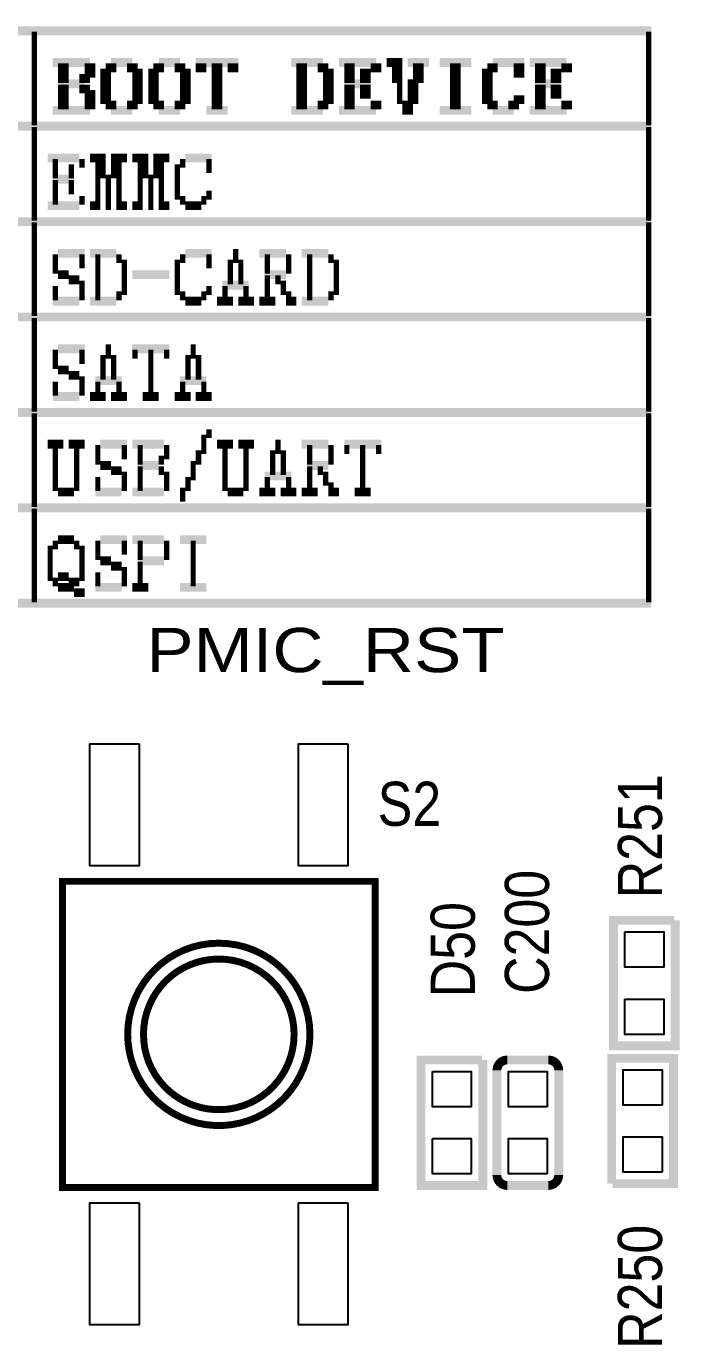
# Model space of a CAD drawing. Extents: x 0 to 228, y 0 to 175.
# Drawn here: x 176.33 to 185.72, y 41.06 to 60.01 of the extents above; entities that cross this region are included whole.
import ezdxf
from ezdxf.enums import TextEntityAlignment as Align

# ---------------------------------------------------------------- set-up
doc = ezdxf.new("R2010")
doc.units = 0
for name, color, linetype in [('BG_SILKSCREEN_TOP', 85, 'CONTINUOUS'), ('PG_SILKSCREEN_TOP', 253, 'CONTINUOUS'), ('PIN_TOP', 142, 'CONTINUOUS'), ('RD_SILKSCREEN_TOP', 142, 'CONTINUOUS')]:
    doc.layers.add(name, color=color, linetype=linetype)

msp = doc.modelspace()

# ---------------------------------------------------------------- linework, layer by layer
at = {"layer": 'BG_SILKSCREEN_TOP', "const_width": 0.127}
for points in [[(169.0878, 59.943238), (185.318908, 59.943238)], [(176.402746, 59.867292), (176.478692, 59.867292)], [(185.241692, 59.867292), (185.318908, 59.867292)], [(176.402746, 59.791092), (176.478692, 59.791092)], [(176.402746, 59.715146), (176.478692, 59.715146)], [(176.402746, 59.6392), (176.478692, 59.6392)], [(185.241692, 59.791092), (185.318908, 59.791092)], [(185.241692, 59.715146), (185.318908, 59.715146)], [(185.241692, 59.6392), (185.318908, 59.6392)], [(176.402746, 59.562238), (176.478692, 59.562238)], [(176.402746, 59.486292), (176.478692, 59.486292)], [(176.7078, 59.486292), (177.240692, 59.486292)], [(177.545746, 59.486292), (177.8508, 59.486292)], [(178.2318, 59.486292), (178.536854, 59.486292)], [(178.764692, 59.486292), (179.3748, 59.486292)], [(180.1368, 59.486292), (180.593746, 59.486292)], [(180.822854, 59.486292), (181.355746, 59.486292)], [(181.508908, 59.486292), (181.736746, 59.486292)], [(181.812692, 59.486292), (182.117746, 59.486292)], [(182.270908, 59.486292), (182.727854, 59.486292)], [(183.032908, 59.486292), (183.489854, 59.486292)], [(183.5658, 59.486292), (184.098692, 59.486292)], [(185.241692, 59.562238), (185.318908, 59.562238)], [(185.241692, 59.486292), (185.318908, 59.486292)], [(176.402746, 59.410092), (176.478692, 59.410092)], [(176.402746, 59.334146), (176.478692, 59.334146)], [(176.402746, 59.2582), (176.478692, 59.2582)], [(176.783746, 59.410092), (176.936908, 59.410092)], [(176.783746, 59.334146), (176.936908, 59.334146)], [(176.783746, 59.2582), (176.936908, 59.2582)], [(177.0888, 59.2582), (177.240692, 59.2582)], [(177.164746, 59.410092), (177.317908, 59.410092)], [(177.164746, 59.334146), (177.317908, 59.334146)], [(177.393854, 59.334146), (177.545746, 59.334146)], [(177.393854, 59.2582), (177.545746, 59.2582)], [(177.4698, 59.410092), (177.621692, 59.410092)], [(177.774854, 59.410092), (177.926746, 59.410092)], [(177.8508, 59.334146), (178.002692, 59.334146)], [(177.8508, 59.2582), (178.002692, 59.2582)], [(178.079908, 59.334146), (178.2318, 59.334146)], [(178.079908, 59.2582), (178.2318, 59.2582)], [(178.155854, 59.410092), (178.307746, 59.410092)], [(178.460908, 59.410092), (178.6128, 59.410092)], [(178.536854, 59.334146), (178.688746, 59.334146)], [(178.536854, 59.2582), (178.688746, 59.2582)], [(178.764692, 59.410092), (178.917854, 59.410092)], [(178.9938, 59.410092), (179.145692, 59.410092)], [(178.9938, 59.334146), (179.145692, 59.334146)], [(178.9938, 59.2582), (179.145692, 59.2582)], [(179.222908, 59.410092), (179.3748, 59.410092)], [(180.212746, 59.410092), (180.365908, 59.410092)], [(180.212746, 59.334146), (180.365908, 59.334146)], [(180.212746, 59.2582), (180.365908, 59.2582)], [(180.5178, 59.410092), (180.669692, 59.410092)], [(180.593746, 59.334146), (180.746908, 59.334146)], [(180.593746, 59.2582), (180.746908, 59.2582)], [(180.8988, 59.410092), (181.050692, 59.410092)], [(180.8988, 59.334146), (181.050692, 59.334146)], [(180.8988, 59.2582), (181.050692, 59.2582)], [(181.127908, 59.334146), (181.2798, 59.334146)], [(181.127908, 59.2582), (181.2798, 59.2582)], [(181.2798, 59.410092), (181.431692, 59.410092)], [(181.584854, 59.410092), (181.736746, 59.410092)], [(181.584854, 59.334146), (181.736746, 59.334146)], [(181.584854, 59.2582), (181.736746, 59.2582)], [(181.889908, 59.410092), (182.0418, 59.410092)], [(181.889908, 59.334146), (182.0418, 59.334146)], [(181.889908, 59.2582), (182.0418, 59.2582)], [(182.4228, 59.410092), (182.574692, 59.410092)], [(182.4228, 59.334146), (182.574692, 59.334146)], [(182.4228, 59.2582), (182.574692, 59.2582)], [(182.879746, 59.334146), (183.032908, 59.334146)], [(182.879746, 59.2582), (183.032908, 59.2582)], [(182.955692, 59.410092), (183.108854, 59.410092)], [(183.336692, 59.410092), (183.489854, 59.410092)], [(183.336692, 59.334146), (183.489854, 59.334146)], [(183.641746, 59.410092), (183.794908, 59.410092)], [(183.641746, 59.334146), (183.794908, 59.334146)], [(183.641746, 59.2582), (183.794908, 59.2582)], [(183.870854, 59.334146), (184.022746, 59.334146)], [(183.870854, 59.2582), (184.022746, 59.2582)], [(184.022746, 59.410092), (184.175908, 59.410092)], [(185.241692, 59.410092), (185.318908, 59.410092)], [(185.241692, 59.334146), (185.318908, 59.334146)], [(185.241692, 59.2582), (185.318908, 59.2582)], [(176.402746, 59.181238), (176.478692, 59.181238)], [(176.402746, 59.105292), (176.478692, 59.105292)], [(176.783746, 59.181238), (177.164746, 59.181238)], [(176.783746, 59.105292), (176.936908, 59.105292)], [(177.0888, 59.105292), (177.240692, 59.105292)], [(177.393854, 59.181238), (177.545746, 59.181238)], [(177.393854, 59.105292), (177.545746, 59.105292)], [(177.8508, 59.181238), (178.002692, 59.181238)], [(177.8508, 59.105292), (178.002692, 59.105292)], [(178.079908, 59.181238), (178.2318, 59.181238)], [(178.079908, 59.105292), (178.2318, 59.105292)], [(178.536854, 59.181238), (178.688746, 59.181238)], [(178.536854, 59.105292), (178.688746, 59.105292)], [(178.9938, 59.181238), (179.145692, 59.181238)], [(178.9938, 59.105292), (179.145692, 59.105292)], [(180.212746, 59.181238), (180.365908, 59.181238)], [(180.212746, 59.105292), (180.365908, 59.105292)], [(180.593746, 59.181238), (180.746908, 59.181238)], [(180.593746, 59.105292), (180.746908, 59.105292)], [(180.8988, 59.181238), (181.2798, 59.181238)], [(180.8988, 59.105292), (181.050692, 59.105292)], [(181.127908, 59.105292), (181.2798, 59.105292)], [(181.6608, 59.181238), (181.736746, 59.181238)], [(181.6608, 59.105292), (181.736746, 59.105292)], [(181.812692, 59.181238), (181.965854, 59.181238)], [(181.812692, 59.105292), (181.965854, 59.105292)], [(182.4228, 59.181238), (182.574692, 59.181238)], [(182.4228, 59.105292), (182.574692, 59.105292)], [(182.879746, 59.181238), (183.032908, 59.181238)], [(182.879746, 59.105292), (183.032908, 59.105292)], [(183.641746, 59.181238), (184.022746, 59.181238)], [(183.641746, 59.105292), (183.794908, 59.105292)], [(183.870854, 59.105292), (184.022746, 59.105292)], [(185.241692, 59.181238), (185.318908, 59.181238)], [(185.241692, 59.105292), (185.318908, 59.105292)], [(176.402746, 59.029092), (176.478692, 59.029092)], [(176.402746, 58.953146), (176.478692, 58.953146)], [(176.402746, 58.8772), (176.478692, 58.8772)], [(176.783746, 59.029092), (176.936908, 59.029092)], [(176.783746, 58.953146), (176.936908, 58.953146)], [(176.783746, 58.8772), (176.936908, 58.8772)], [(177.164746, 59.029092), (177.317908, 59.029092)], [(177.164746, 58.953146), (177.317908, 58.953146)], [(177.164746, 58.8772), (177.317908, 58.8772)], [(177.393854, 59.029092), (177.545746, 59.029092)], [(177.393854, 58.953146), (177.545746, 58.953146)], [(177.4698, 58.8772), (177.621692, 58.8772)], [(177.774854, 58.8772), (177.926746, 58.8772)], [(177.8508, 59.029092), (178.002692, 59.029092)], [(177.8508, 58.953146), (178.002692, 58.953146)], [(178.079908, 59.029092), (178.2318, 59.029092)], [(178.079908, 58.953146), (178.2318, 58.953146)], [(178.155854, 58.8772), (178.307746, 58.8772)], [(178.460908, 58.8772), (178.6128, 58.8772)], [(178.536854, 59.029092), (178.688746, 59.029092)], [(178.536854, 58.953146), (178.688746, 58.953146)], [(178.9938, 59.029092), (179.145692, 59.029092)], [(178.9938, 58.953146), (179.145692, 58.953146)], [(178.9938, 58.8772), (179.145692, 58.8772)], [(180.212746, 59.029092), (180.365908, 59.029092)], [(180.212746, 58.953146), (180.365908, 58.953146)], [(180.212746, 58.8772), (180.365908, 58.8772)], [(180.5178, 58.8772), (180.669692, 58.8772)], [(180.593746, 59.029092), (180.746908, 59.029092)], [(180.593746, 58.953146), (180.746908, 58.953146)], [(180.8988, 59.029092), (181.050692, 59.029092)], [(180.8988, 58.953146), (181.050692, 58.953146)], [(180.8988, 58.8772), (181.050692, 58.8772)], [(181.127908, 59.029092), (181.2798, 59.029092)], [(181.2798, 58.8772), (181.431692, 58.8772)], [(181.6608, 59.029092), (181.736746, 59.029092)], [(181.6608, 58.953146), (181.736746, 58.953146)], [(181.736746, 58.8772), (181.889908, 58.8772)], [(181.812692, 59.029092), (181.965854, 59.029092)], [(181.812692, 58.953146), (181.965854, 58.953146)], [(182.4228, 59.029092), (182.574692, 59.029092)], [(182.4228, 58.953146), (182.574692, 58.953146)], [(182.4228, 58.8772), (182.574692, 58.8772)], [(182.879746, 59.029092), (183.032908, 59.029092)], [(182.879746, 58.953146), (183.032908, 58.953146)], [(182.955692, 58.8772), (183.108854, 58.8772)], [(183.260746, 58.8772), (183.413908, 58.8772)], [(183.336692, 58.953146), (183.489854, 58.953146)], [(183.641746, 59.029092), (183.794908, 59.029092)], [(183.641746, 58.953146), (183.794908, 58.953146)], [(183.641746, 58.8772), (183.794908, 58.8772)], [(183.870854, 59.029092), (184.022746, 59.029092)], [(184.022746, 58.8772), (184.175908, 58.8772)], [(185.241692, 59.029092), (185.318908, 59.029092)], [(185.241692, 58.953146), (185.318908, 58.953146)], [(185.241692, 58.8772), (185.318908, 58.8772)], [(176.402746, 58.800238), (176.478692, 58.800238)], [(176.402746, 58.724292), (176.478692, 58.724292)], [(176.7078, 58.800238), (177.240692, 58.800238)], [(177.545746, 58.800238), (177.8508, 58.800238)], [(178.2318, 58.800238), (178.536854, 58.800238)], [(178.917854, 58.800238), (179.222908, 58.800238)], [(180.1368, 58.800238), (180.593746, 58.800238)], [(180.822854, 58.800238), (181.355746, 58.800238)], [(181.736746, 58.800238), (181.889908, 58.800238)], [(182.270908, 58.800238), (182.727854, 58.800238)], [(183.032908, 58.800238), (183.336692, 58.800238)], [(183.5658, 58.800238), (184.098692, 58.800238)], [(185.241692, 58.800238), (185.318908, 58.800238)], [(185.241692, 58.724292), (185.318908, 58.724292)], [(169.0878, 58.572146), (185.318908, 58.572146)], [(176.402746, 58.648092), (176.478692, 58.648092)], [(176.402746, 58.4962), (176.478692, 58.4962)], [(185.241692, 58.648092), (185.318908, 58.648092)], [(185.241692, 58.4962), (185.318908, 58.4962)], [(176.402746, 58.419238), (176.478692, 58.419238)], [(176.402746, 58.343292), (176.478692, 58.343292)], [(185.241692, 58.419238), (185.318908, 58.419238)], [(185.241692, 58.343292), (185.318908, 58.343292)], [(176.402746, 58.267092), (176.478692, 58.267092)], [(176.402746, 58.191146), (176.478692, 58.191146)], [(176.402746, 58.1152), (176.478692, 58.1152)], [(176.631854, 58.1152), (177.0888, 58.1152)], [(177.240692, 58.1152), (177.4698, 58.1152)], [(177.545746, 58.1152), (177.774854, 58.1152)], [(177.8508, 58.1152), (178.079908, 58.1152)], [(178.155854, 58.1152), (178.383692, 58.1152)], [(178.6128, 58.1152), (178.9938, 58.1152)], [(185.241692, 58.267092), (185.318908, 58.267092)], [(185.241692, 58.191146), (185.318908, 58.191146)], [(185.241692, 58.1152), (185.318908, 58.1152)], [(176.402746, 58.038238), (176.478692, 58.038238)], [(176.402746, 57.962292), (176.478692, 57.962292)], [(176.7078, 58.038238), (176.783746, 58.038238)], [(176.7078, 57.962292), (176.783746, 57.962292)], [(176.936908, 57.962292), (177.012854, 57.962292)], [(177.0888, 58.038238), (177.164746, 58.038238)], [(177.317908, 58.038238), (177.4698, 58.038238)], [(177.317908, 57.962292), (177.4698, 57.962292)], [(177.545746, 58.038238), (177.698908, 58.038238)], [(177.545746, 57.962292), (177.698908, 57.962292)], [(177.926746, 58.038238), (178.079908, 58.038238)], [(177.926746, 57.962292), (178.079908, 57.962292)], [(178.155854, 58.038238), (178.307746, 58.038238)], [(178.155854, 57.962292), (178.307746, 57.962292)], [(178.460908, 57.962292), (178.536854, 57.962292)], [(178.536854, 58.038238), (178.6128, 58.038238)], [(178.917854, 58.038238), (178.9938, 58.038238)], [(178.917854, 57.962292), (178.9938, 57.962292)], [(185.241692, 58.038238), (185.318908, 58.038238)], [(185.241692, 57.962292), (185.318908, 57.962292)], [(176.402746, 57.886092), (176.478692, 57.886092)], [(176.402746, 57.810146), (176.478692, 57.810146)], [(176.402746, 57.7342), (176.478692, 57.7342)], [(176.7078, 57.886092), (176.783746, 57.886092)], [(176.7078, 57.810146), (177.012854, 57.810146)], [(176.7078, 57.7342), (176.783746, 57.7342)], [(176.936908, 57.886092), (177.012854, 57.886092)], [(176.936908, 57.7342), (177.012854, 57.7342)], [(177.317908, 57.886092), (177.4698, 57.886092)], [(177.317908, 57.810146), (177.393854, 57.810146)], [(177.317908, 57.7342), (177.393854, 57.7342)], [(177.4698, 57.810146), (177.545746, 57.810146)], [(177.4698, 57.7342), (177.545746, 57.7342)], [(177.545746, 57.886092), (177.698908, 57.886092)], [(177.621692, 57.810146), (177.698908, 57.810146)], [(177.621692, 57.7342), (177.698908, 57.7342)], [(177.926746, 57.886092), (178.079908, 57.886092)], [(177.926746, 57.810146), (178.002692, 57.810146)], [(177.926746, 57.7342), (178.002692, 57.7342)], [(178.079908, 57.810146), (178.155854, 57.810146)], [(178.079908, 57.7342), (178.155854, 57.7342)], [(178.155854, 57.886092), (178.307746, 57.886092)], [(178.2318, 57.810146), (178.307746, 57.810146)], [(178.2318, 57.7342), (178.307746, 57.7342)], [(178.460908, 57.886092), (178.536854, 57.886092)], [(178.460908, 57.810146), (178.536854, 57.810146)], [(178.460908, 57.7342), (178.536854, 57.7342)], [(185.241692, 57.886092), (185.318908, 57.886092)], [(185.241692, 57.810146), (185.318908, 57.810146)], [(185.241692, 57.7342), (185.318908, 57.7342)], [(176.402746, 57.657238), (176.478692, 57.657238)], [(176.402746, 57.581292), (176.478692, 57.581292)], [(176.7078, 57.657238), (176.783746, 57.657238)], [(176.7078, 57.581292), (176.783746, 57.581292)], [(176.936908, 57.657238), (177.012854, 57.657238)], [(177.317908, 57.657238), (177.393854, 57.657238)], [(177.317908, 57.581292), (177.393854, 57.581292)], [(177.4698, 57.657238), (177.545746, 57.657238)], [(177.4698, 57.581292), (177.545746, 57.581292)], [(177.621692, 57.657238), (177.698908, 57.657238)], [(177.621692, 57.581292), (177.698908, 57.581292)], [(177.926746, 57.657238), (178.002692, 57.657238)], [(177.926746, 57.581292), (178.002692, 57.581292)], [(178.079908, 57.657238), (178.155854, 57.657238)], [(178.079908, 57.581292), (178.155854, 57.581292)], [(178.2318, 57.657238), (178.307746, 57.657238)], [(178.2318, 57.581292), (178.307746, 57.581292)], [(178.460908, 57.657238), (178.536854, 57.657238)], [(178.460908, 57.581292), (178.536854, 57.581292)], [(178.917854, 57.581292), (178.9938, 57.581292)], [(185.241692, 57.657238), (185.318908, 57.657238)], [(185.241692, 57.581292), (185.318908, 57.581292)], [(176.402746, 57.505092), (176.478692, 57.505092)], [(176.402746, 57.429146), (176.478692, 57.429146)], [(176.631854, 57.429146), (177.0888, 57.429146)], [(176.7078, 57.505092), (176.783746, 57.505092)], [(177.0888, 57.505092), (177.164746, 57.505092)], [(177.240692, 57.429146), (177.393854, 57.429146)], [(177.317908, 57.505092), (177.393854, 57.505092)], [(177.4698, 57.505092), (177.545746, 57.505092)], [(177.4698, 57.429146), (177.545746, 57.429146)], [(177.621692, 57.505092), (177.698908, 57.505092)], [(177.621692, 57.429146), (177.774854, 57.429146)], [(177.8508, 57.429146), (178.002692, 57.429146)], [(177.926746, 57.505092), (178.002692, 57.505092)], [(178.079908, 57.505092), (178.155854, 57.505092)], [(178.079908, 57.429146), (178.155854, 57.429146)], [(178.2318, 57.505092), (178.307746, 57.505092)], [(178.2318, 57.429146), (178.383692, 57.429146)], [(178.536854, 57.505092), (178.6128, 57.505092)], [(178.6128, 57.429146), (178.841908, 57.429146)], [(178.841908, 57.505092), (178.917854, 57.505092)], [(185.241692, 57.505092), (185.318908, 57.505092)], [(185.241692, 57.429146), (185.318908, 57.429146)], [(169.0878, 57.200292), (185.318908, 57.200292)], [(176.402746, 57.3532), (176.478692, 57.3532)], [(176.402746, 57.276238), (176.478692, 57.276238)], [(185.241692, 57.3532), (185.318908, 57.3532)], [(185.241692, 57.276238), (185.318908, 57.276238)], [(176.402746, 57.124092), (176.478692, 57.124092)], [(176.402746, 57.048146), (176.478692, 57.048146)], [(185.241692, 57.124092), (185.318908, 57.124092)], [(185.241692, 57.048146), (185.318908, 57.048146)], [(176.402746, 56.9722), (176.478692, 56.9722)], [(176.402746, 56.895238), (176.478692, 56.895238)], [(176.402746, 56.819292), (176.478692, 56.819292)], [(185.241692, 56.9722), (185.318908, 56.9722)], [(185.241692, 56.895238), (185.318908, 56.895238)], [(185.241692, 56.819292), (185.318908, 56.819292)], [(176.402746, 56.743092), (176.478692, 56.743092)], [(176.402746, 56.667146), (176.478692, 56.667146)], [(176.7078, 56.667146), (176.783746, 56.667146)], [(176.783746, 56.743092), (177.164746, 56.743092)], [(177.0888, 56.667146), (177.164746, 56.667146)], [(177.240692, 56.743092), (177.621692, 56.743092)], [(177.317908, 56.667146), (177.393854, 56.667146)], [(177.621692, 56.667146), (177.698908, 56.667146)], [(178.536854, 56.667146), (178.6128, 56.667146)], [(178.6128, 56.743092), (178.9938, 56.743092)], [(178.917854, 56.667146), (178.9938, 56.667146)], [(179.298854, 56.743092), (179.3748, 56.743092)], [(179.298854, 56.667146), (179.3748, 56.667146)], [(179.679854, 56.743092), (180.060854, 56.743092)], [(179.7558, 56.667146), (179.831746, 56.667146)], [(180.060854, 56.667146), (180.1368, 56.667146)], [(180.288692, 56.743092), (180.669692, 56.743092)], [(180.365908, 56.667146), (180.441854, 56.667146)], [(180.669692, 56.667146), (180.746908, 56.667146)], [(185.241692, 56.743092), (185.318908, 56.743092)], [(185.241692, 56.667146), (185.318908, 56.667146)], [(176.402746, 56.5912), (176.478692, 56.5912)], [(176.402746, 56.514238), (176.478692, 56.514238)], [(176.402746, 56.438292), (176.478692, 56.438292)], [(176.7078, 56.5912), (176.783746, 56.5912)], [(176.7078, 56.514238), (176.783746, 56.514238)], [(176.783746, 56.438292), (176.936908, 56.438292)], [(177.0888, 56.5912), (177.164746, 56.5912)], [(177.317908, 56.5912), (177.393854, 56.5912)], [(177.317908, 56.514238), (177.393854, 56.514238)], [(177.317908, 56.438292), (177.393854, 56.438292)], [(177.698908, 56.5912), (177.774854, 56.5912)], [(177.698908, 56.514238), (177.774854, 56.514238)], [(177.698908, 56.438292), (177.774854, 56.438292)], [(177.8508, 56.438292), (178.383692, 56.438292)], [(178.460908, 56.5912), (178.536854, 56.5912)], [(178.460908, 56.514238), (178.536854, 56.514238)], [(178.460908, 56.438292), (178.536854, 56.438292)], [(178.917854, 56.5912), (178.9938, 56.5912)], [(179.222908, 56.5912), (179.298854, 56.5912)], [(179.222908, 56.514238), (179.298854, 56.514238)], [(179.222908, 56.438292), (179.298854, 56.438292)], [(179.3748, 56.5912), (179.450746, 56.5912)], [(179.3748, 56.514238), (179.450746, 56.514238)], [(179.3748, 56.438292), (179.450746, 56.438292)], [(179.7558, 56.5912), (179.831746, 56.5912)], [(179.7558, 56.514238), (179.831746, 56.514238)], [(179.7558, 56.438292), (180.060854, 56.438292)], [(180.060854, 56.5912), (180.1368, 56.5912)], [(180.060854, 56.514238), (180.1368, 56.514238)], [(180.365908, 56.5912), (180.441854, 56.5912)], [(180.365908, 56.514238), (180.441854, 56.514238)], [(180.365908, 56.438292), (180.441854, 56.438292)], [(180.746908, 56.5912), (180.822854, 56.5912)], [(180.746908, 56.514238), (180.822854, 56.514238)], [(180.746908, 56.438292), (180.822854, 56.438292)], [(185.241692, 56.5912), (185.318908, 56.5912)], [(185.241692, 56.514238), (185.318908, 56.514238)], [(185.241692, 56.438292), (185.318908, 56.438292)], [(176.402746, 56.362092), (176.478692, 56.362092)], [(176.402746, 56.286146), (176.478692, 56.286146)], [(176.936908, 56.362092), (177.0888, 56.362092)], [(177.0888, 56.286146), (177.164746, 56.286146)], [(177.317908, 56.362092), (177.393854, 56.362092)], [(177.317908, 56.286146), (177.393854, 56.286146)], [(177.698908, 56.362092), (177.774854, 56.362092)], [(177.698908, 56.286146), (177.774854, 56.286146)], [(178.460908, 56.362092), (178.536854, 56.362092)], [(178.460908, 56.286146), (178.536854, 56.286146)], [(179.145692, 56.286146), (179.526692, 56.286146)], [(179.222908, 56.362092), (179.298854, 56.362092)], [(179.3748, 56.362092), (179.450746, 56.362092)], [(179.7558, 56.362092), (179.831746, 56.362092)], [(179.7558, 56.286146), (179.831746, 56.286146)], [(179.907692, 56.362092), (179.984908, 56.362092)], [(179.984908, 56.286146), (180.060854, 56.286146)], [(180.365908, 56.362092), (180.441854, 56.362092)], [(180.365908, 56.286146), (180.441854, 56.286146)], [(180.746908, 56.362092), (180.822854, 56.362092)], [(180.746908, 56.286146), (180.822854, 56.286146)], [(185.241692, 56.362092), (185.318908, 56.362092)], [(185.241692, 56.286146), (185.318908, 56.286146)], [(176.402746, 56.2102), (176.478692, 56.2102)], [(176.402746, 56.133238), (176.478692, 56.133238)], [(176.402746, 56.057292), (176.478692, 56.057292)], [(176.7078, 56.2102), (176.783746, 56.2102)], [(176.7078, 56.133238), (176.783746, 56.133238)], [(176.7078, 56.057292), (177.0888, 56.057292)], [(177.0888, 56.2102), (177.164746, 56.2102)], [(177.0888, 56.133238), (177.164746, 56.133238)], [(177.240692, 56.057292), (177.621692, 56.057292)], [(177.317908, 56.2102), (177.393854, 56.2102)], [(177.317908, 56.133238), (177.393854, 56.133238)], [(177.621692, 56.133238), (177.698908, 56.133238)], [(177.698908, 56.2102), (177.774854, 56.2102)], [(178.460908, 56.2102), (178.536854, 56.2102)], [(178.536854, 56.133238), (178.6128, 56.133238)], [(178.6128, 56.057292), (178.841908, 56.057292)], [(178.841908, 56.133238), (178.917854, 56.133238)], [(178.917854, 56.2102), (178.9938, 56.2102)], [(179.069746, 56.057292), (179.298854, 56.057292)], [(179.145692, 56.2102), (179.222908, 56.2102)], [(179.145692, 56.133238), (179.222908, 56.133238)], [(179.3748, 56.057292), (179.603908, 56.057292)], [(179.450746, 56.2102), (179.526692, 56.2102)], [(179.450746, 56.133238), (179.526692, 56.133238)], [(179.679854, 56.057292), (179.907692, 56.057292)], [(179.7558, 56.2102), (179.831746, 56.2102)], [(179.7558, 56.133238), (179.831746, 56.133238)], [(179.984908, 56.2102), (180.060854, 56.2102)], [(180.060854, 56.133238), (180.1368, 56.133238)], [(180.060854, 56.057292), (180.212746, 56.057292)], [(180.288692, 56.057292), (180.669692, 56.057292)], [(180.365908, 56.2102), (180.441854, 56.2102)], [(180.365908, 56.133238), (180.441854, 56.133238)], [(180.669692, 56.133238), (180.746908, 56.133238)], [(180.746908, 56.2102), (180.822854, 56.2102)], [(185.241692, 56.2102), (185.318908, 56.2102)], [(185.241692, 56.133238), (185.318908, 56.133238)], [(185.241692, 56.057292), (185.318908, 56.057292)], [(176.402746, 55.981092), (176.478692, 55.981092)], [(176.402746, 55.905146), (176.478692, 55.905146)], [(185.241692, 55.981092), (185.318908, 55.981092)], [(185.241692, 55.905146), (185.318908, 55.905146)], [(169.0878, 55.8292), (185.318908, 55.8292)], [(176.402746, 55.752238), (176.478692, 55.752238)], [(176.402746, 55.676292), (176.478692, 55.676292)], [(185.241692, 55.752238), (185.318908, 55.752238)], [(185.241692, 55.676292), (185.318908, 55.676292)], [(176.402746, 55.600092), (176.478692, 55.600092)], [(176.402746, 55.524146), (176.478692, 55.524146)], [(185.241692, 55.600092), (185.318908, 55.600092)], [(185.241692, 55.524146), (185.318908, 55.524146)], [(176.402746, 55.4482), (176.478692, 55.4482)], [(176.402746, 55.371238), (176.478692, 55.371238)], [(176.402746, 55.295292), (176.478692, 55.295292)], [(176.7078, 55.295292), (176.783746, 55.295292)], [(176.783746, 55.371238), (177.164746, 55.371238)], [(177.0888, 55.295292), (177.164746, 55.295292)], [(177.4698, 55.371238), (177.545746, 55.371238)], [(177.4698, 55.295292), (177.545746, 55.295292)], [(177.8508, 55.371238), (178.383692, 55.371238)], [(177.8508, 55.295292), (177.926746, 55.295292)], [(178.079908, 55.295292), (178.155854, 55.295292)], [(178.307746, 55.295292), (178.383692, 55.295292)], [(178.688746, 55.371238), (178.764692, 55.371238)], [(178.688746, 55.295292), (178.764692, 55.295292)], [(185.241692, 55.4482), (185.318908, 55.4482)], [(185.241692, 55.371238), (185.318908, 55.371238)], [(185.241692, 55.295292), (185.318908, 55.295292)], [(176.402746, 55.219092), (176.478692, 55.219092)], [(176.402746, 55.143146), (176.478692, 55.143146)], [(176.7078, 55.219092), (176.783746, 55.219092)], [(176.7078, 55.143146), (176.783746, 55.143146)], [(177.0888, 55.219092), (177.164746, 55.219092)], [(177.393854, 55.219092), (177.4698, 55.219092)], [(177.393854, 55.143146), (177.4698, 55.143146)], [(177.545746, 55.219092), (177.621692, 55.219092)], [(177.545746, 55.143146), (177.621692, 55.143146)], [(178.079908, 55.219092), (178.155854, 55.219092)], [(178.079908, 55.143146), (178.155854, 55.143146)], [(178.6128, 55.219092), (178.688746, 55.219092)], [(178.6128, 55.143146), (178.688746, 55.143146)], [(178.764692, 55.219092), (178.841908, 55.219092)], [(178.764692, 55.143146), (178.841908, 55.143146)], [(185.241692, 55.219092), (185.318908, 55.219092)], [(185.241692, 55.143146), (185.318908, 55.143146)], [(176.402746, 55.0672), (176.478692, 55.0672)], [(176.402746, 54.990238), (176.478692, 54.990238)], [(176.402746, 54.914292), (176.478692, 54.914292)], [(176.783746, 55.0672), (176.936908, 55.0672)], [(176.936908, 54.990238), (177.0888, 54.990238)], [(177.0888, 54.914292), (177.164746, 54.914292)], [(177.317908, 54.914292), (177.698908, 54.914292)], [(177.393854, 55.0672), (177.4698, 55.0672)], [(177.393854, 54.990238), (177.4698, 54.990238)], [(177.545746, 55.0672), (177.621692, 55.0672)], [(177.545746, 54.990238), (177.621692, 54.990238)], [(178.079908, 55.0672), (178.155854, 55.0672)], [(178.079908, 54.990238), (178.155854, 54.990238)], [(178.079908, 54.914292), (178.155854, 54.914292)], [(178.536854, 54.914292), (178.917854, 54.914292)], [(178.6128, 55.0672), (178.688746, 55.0672)], [(178.6128, 54.990238), (178.688746, 54.990238)], [(178.764692, 55.0672), (178.841908, 55.0672)], [(178.764692, 54.990238), (178.841908, 54.990238)], [(185.241692, 55.0672), (185.318908, 55.0672)], [(185.241692, 54.990238), (185.318908, 54.990238)], [(185.241692, 54.914292), (185.318908, 54.914292)], [(176.402746, 54.838092), (176.478692, 54.838092)], [(176.402746, 54.762146), (176.478692, 54.762146)], [(176.7078, 54.838092), (176.783746, 54.838092)], [(176.7078, 54.762146), (176.783746, 54.762146)], [(177.0888, 54.838092), (177.164746, 54.838092)], [(177.0888, 54.762146), (177.164746, 54.762146)], [(177.317908, 54.838092), (177.393854, 54.838092)], [(177.317908, 54.762146), (177.393854, 54.762146)], [(177.621692, 54.838092), (177.698908, 54.838092)], [(177.621692, 54.762146), (177.698908, 54.762146)], [(178.079908, 54.838092), (178.155854, 54.838092)], [(178.079908, 54.762146), (178.155854, 54.762146)], [(178.536854, 54.838092), (178.6128, 54.838092)], [(178.536854, 54.762146), (178.6128, 54.762146)], [(178.841908, 54.838092), (178.917854, 54.838092)], [(178.841908, 54.762146), (178.917854, 54.762146)], [(185.241692, 54.838092), (185.318908, 54.838092)], [(185.241692, 54.762146), (185.318908, 54.762146)], [(176.402746, 54.6862), (176.478692, 54.6862)], [(176.402746, 54.609238), (176.478692, 54.609238)], [(176.402746, 54.533292), (176.478692, 54.533292)], [(176.7078, 54.6862), (177.0888, 54.6862)], [(177.240692, 54.6862), (177.4698, 54.6862)], [(177.545746, 54.6862), (177.774854, 54.6862)], [(178.002692, 54.6862), (178.2318, 54.6862)], [(178.460908, 54.6862), (178.688746, 54.6862)], [(178.764692, 54.6862), (178.9938, 54.6862)], [(185.241692, 54.6862), (185.318908, 54.6862)], [(185.241692, 54.609238), (185.318908, 54.609238)], [(185.241692, 54.533292), (185.318908, 54.533292)], [(169.0878, 54.457092), (185.318908, 54.457092)], [(176.402746, 54.381146), (176.478692, 54.381146)], [(185.241692, 54.381146), (185.318908, 54.381146)], [(176.402746, 54.3052), (176.478692, 54.3052)], [(176.402746, 54.228238), (176.478692, 54.228238)], [(176.402746, 54.152292), (176.478692, 54.152292)], [(178.917854, 54.152292), (178.9938, 54.152292)], [(185.241692, 54.3052), (185.318908, 54.3052)], [(185.241692, 54.228238), (185.318908, 54.228238)], [(185.241692, 54.152292), (185.318908, 54.152292)], [(176.402746, 54.076092), (176.478692, 54.076092)], [(176.402746, 54.000146), (176.478692, 54.000146)], [(176.631854, 54.000146), (176.859692, 54.000146)], [(176.936908, 54.000146), (177.164746, 54.000146)], [(177.393854, 54.000146), (177.774854, 54.000146)], [(177.8508, 54.000146), (178.307746, 54.000146)], [(178.841908, 54.076092), (178.917854, 54.076092)], [(178.841908, 54.000146), (178.917854, 54.000146)], [(179.069746, 54.000146), (179.298854, 54.000146)], [(179.3748, 54.000146), (179.603908, 54.000146)], [(179.907692, 54.000146), (179.984908, 54.000146)], [(180.288692, 54.000146), (180.669692, 54.000146)], [(180.8988, 54.000146), (181.431692, 54.000146)], [(185.241692, 54.076092), (185.318908, 54.076092)], [(185.241692, 54.000146), (185.318908, 54.000146)], [(176.402746, 53.9242), (176.478692, 53.9242)], [(176.402746, 53.847238), (176.478692, 53.847238)], [(176.402746, 53.771292), (176.478692, 53.771292)], [(176.7078, 53.9242), (176.783746, 53.9242)], [(176.7078, 53.847238), (176.783746, 53.847238)], [(176.7078, 53.771292), (176.783746, 53.771292)], [(177.012854, 53.9242), (177.0888, 53.9242)], [(177.012854, 53.847238), (177.0888, 53.847238)], [(177.012854, 53.771292), (177.0888, 53.771292)], [(177.317908, 53.9242), (177.393854, 53.9242)], [(177.317908, 53.847238), (177.393854, 53.847238)], [(177.317908, 53.771292), (177.393854, 53.771292)], [(177.698908, 53.9242), (177.774854, 53.9242)], [(177.698908, 53.847238), (177.774854, 53.847238)], [(177.926746, 53.9242), (178.002692, 53.9242)], [(177.926746, 53.847238), (178.002692, 53.847238)], [(177.926746, 53.771292), (178.002692, 53.771292)], [(178.2318, 53.771292), (178.307746, 53.771292)], [(178.307746, 53.9242), (178.383692, 53.9242)], [(178.307746, 53.847238), (178.383692, 53.847238)], [(178.764692, 53.847238), (178.841908, 53.847238)], [(178.764692, 53.771292), (178.841908, 53.771292)], [(178.841908, 53.9242), (178.917854, 53.9242)], [(179.145692, 53.9242), (179.222908, 53.9242)], [(179.145692, 53.847238), (179.222908, 53.847238)], [(179.145692, 53.771292), (179.222908, 53.771292)], [(179.450746, 53.9242), (179.526692, 53.9242)], [(179.450746, 53.847238), (179.526692, 53.847238)], [(179.450746, 53.771292), (179.526692, 53.771292)], [(179.831746, 53.847238), (179.907692, 53.847238)], [(179.831746, 53.771292), (179.907692, 53.771292)], [(179.907692, 53.9242), (179.984908, 53.9242)], [(179.984908, 53.847238), (180.060854, 53.847238)], [(179.984908, 53.771292), (180.060854, 53.771292)], [(180.365908, 53.9242), (180.441854, 53.9242)], [(180.365908, 53.847238), (180.441854, 53.847238)], [(180.365908, 53.771292), (180.441854, 53.771292)], [(180.669692, 53.9242), (180.746908, 53.9242)], [(180.669692, 53.847238), (180.746908, 53.847238)], [(180.669692, 53.771292), (180.746908, 53.771292)], [(180.8988, 53.9242), (180.974746, 53.9242)], [(181.127908, 53.9242), (181.203854, 53.9242)], [(181.127908, 53.847238), (181.203854, 53.847238)], [(181.127908, 53.771292), (181.203854, 53.771292)], [(181.355746, 53.9242), (181.431692, 53.9242)], [(185.241692, 53.9242), (185.318908, 53.9242)], [(185.241692, 53.847238), (185.318908, 53.847238)], [(185.241692, 53.771292), (185.318908, 53.771292)], [(176.402746, 53.695092), (176.478692, 53.695092)], [(176.402746, 53.619146), (176.478692, 53.619146)], [(176.7078, 53.695092), (176.783746, 53.695092)], [(176.7078, 53.619146), (176.783746, 53.619146)], [(177.012854, 53.695092), (177.0888, 53.695092)], [(177.012854, 53.619146), (177.0888, 53.619146)], [(177.393854, 53.695092), (177.545746, 53.695092)], [(177.545746, 53.619146), (177.698908, 53.619146)], [(177.926746, 53.695092), (178.2318, 53.695092)], [(177.926746, 53.619146), (178.002692, 53.619146)], [(178.2318, 53.619146), (178.307746, 53.619146)], [(178.688746, 53.695092), (178.764692, 53.695092)], [(178.688746, 53.619146), (178.764692, 53.619146)], [(179.145692, 53.695092), (179.222908, 53.695092)], [(179.145692, 53.619146), (179.222908, 53.619146)], [(179.450746, 53.695092), (179.526692, 53.695092)], [(179.450746, 53.619146), (179.526692, 53.619146)], [(179.831746, 53.695092), (179.907692, 53.695092)], [(179.831746, 53.619146), (179.907692, 53.619146)], [(179.984908, 53.695092), (180.060854, 53.695092)], [(179.984908, 53.619146), (180.060854, 53.619146)], [(180.365908, 53.695092), (180.669692, 53.695092)], [(180.365908, 53.619146), (180.441854, 53.619146)], [(180.5178, 53.619146), (180.593746, 53.619146)], [(181.127908, 53.695092), (181.203854, 53.695092)], [(181.127908, 53.619146), (181.203854, 53.619146)], [(185.241692, 53.695092), (185.318908, 53.695092)], [(185.241692, 53.619146), (185.318908, 53.619146)], [(176.402746, 53.5432), (176.478692, 53.5432)], [(176.402746, 53.466238), (176.478692, 53.466238)], [(176.402746, 53.390292), (176.478692, 53.390292)], [(176.7078, 53.5432), (176.783746, 53.5432)], [(176.7078, 53.466238), (176.783746, 53.466238)], [(176.7078, 53.390292), (176.783746, 53.390292)], [(177.012854, 53.5432), (177.0888, 53.5432)], [(177.012854, 53.466238), (177.0888, 53.466238)], [(177.012854, 53.390292), (177.0888, 53.390292)], [(177.317908, 53.466238), (177.393854, 53.466238)], [(177.317908, 53.390292), (177.393854, 53.390292)], [(177.698908, 53.5432), (177.774854, 53.5432)], [(177.698908, 53.466238), (177.774854, 53.466238)], [(177.698908, 53.390292), (177.774854, 53.390292)], [(177.926746, 53.5432), (178.002692, 53.5432)], [(177.926746, 53.466238), (178.002692, 53.466238)], [(177.926746, 53.390292), (178.002692, 53.390292)], [(178.307746, 53.5432), (178.383692, 53.5432)], [(178.307746, 53.466238), (178.383692, 53.466238)], [(178.307746, 53.390292), (178.383692, 53.390292)], [(178.6128, 53.466238), (178.688746, 53.466238)], [(178.6128, 53.390292), (178.688746, 53.390292)], [(178.688746, 53.5432), (178.764692, 53.5432)], [(179.145692, 53.5432), (179.222908, 53.5432)], [(179.145692, 53.466238), (179.222908, 53.466238)], [(179.145692, 53.390292), (179.222908, 53.390292)], [(179.450746, 53.5432), (179.526692, 53.5432)], [(179.450746, 53.466238), (179.526692, 53.466238)], [(179.450746, 53.390292), (179.526692, 53.390292)], [(179.7558, 53.5432), (180.1368, 53.5432)], [(179.7558, 53.466238), (179.831746, 53.466238)], [(179.7558, 53.390292), (179.831746, 53.390292)], [(180.060854, 53.466238), (180.1368, 53.466238)], [(180.060854, 53.390292), (180.1368, 53.390292)], [(180.365908, 53.5432), (180.441854, 53.5432)], [(180.365908, 53.466238), (180.441854, 53.466238)], [(180.365908, 53.390292), (180.441854, 53.390292)], [(180.593746, 53.5432), (180.669692, 53.5432)], [(180.593746, 53.466238), (180.669692, 53.466238)], [(180.669692, 53.390292), (180.746908, 53.390292)], [(181.127908, 53.5432), (181.203854, 53.5432)], [(181.127908, 53.466238), (181.203854, 53.466238)], [(181.127908, 53.390292), (181.203854, 53.390292)], [(185.241692, 53.5432), (185.318908, 53.5432)], [(185.241692, 53.466238), (185.318908, 53.466238)], [(185.241692, 53.390292), (185.318908, 53.390292)], [(176.402746, 53.314092), (176.478692, 53.314092)], [(176.402746, 53.238146), (176.478692, 53.238146)], [(176.783746, 53.314092), (177.012854, 53.314092)], [(177.317908, 53.314092), (177.698908, 53.314092)], [(177.8508, 53.314092), (178.307746, 53.314092)], [(178.536854, 53.314092), (178.6128, 53.314092)], [(178.536854, 53.238146), (178.6128, 53.238146)], [(179.222908, 53.314092), (179.450746, 53.314092)], [(179.679854, 53.314092), (179.907692, 53.314092)], [(179.984908, 53.314092), (180.212746, 53.314092)], [(180.288692, 53.314092), (180.5178, 53.314092)], [(180.669692, 53.314092), (180.822854, 53.314092)], [(181.050692, 53.314092), (181.2798, 53.314092)], [(185.241692, 53.314092), (185.318908, 53.314092)], [(185.241692, 53.238146), (185.318908, 53.238146)], [(169.0878, 53.085238), (185.318908, 53.085238)], [(176.402746, 53.1622), (176.478692, 53.1622)], [(176.402746, 53.009292), (176.478692, 53.009292)], [(185.241692, 53.1622), (185.318908, 53.1622)], [(185.241692, 53.009292), (185.318908, 53.009292)], [(176.402746, 52.933092), (176.478692, 52.933092)], [(176.402746, 52.857146), (176.478692, 52.857146)], [(185.241692, 52.933092), (185.318908, 52.933092)], [(185.241692, 52.857146), (185.318908, 52.857146)], [(176.402746, 52.7812), (176.478692, 52.7812)], [(176.402746, 52.704238), (176.478692, 52.704238)], [(176.402746, 52.628292), (176.478692, 52.628292)], [(176.783746, 52.628292), (177.012854, 52.628292)], [(177.393854, 52.628292), (177.774854, 52.628292)], [(177.8508, 52.628292), (178.307746, 52.628292)], [(178.536854, 52.628292), (178.917854, 52.628292)], [(185.241692, 52.7812), (185.318908, 52.7812)], [(185.241692, 52.704238), (185.318908, 52.704238)], [(185.241692, 52.628292), (185.318908, 52.628292)], [(176.402746, 52.552092), (176.478692, 52.552092)], [(176.402746, 52.476146), (176.478692, 52.476146)], [(176.631854, 52.476146), (176.7078, 52.476146)], [(176.7078, 52.552092), (176.783746, 52.552092)], [(177.012854, 52.552092), (177.0888, 52.552092)], [(177.0888, 52.476146), (177.164746, 52.476146)], [(177.317908, 52.552092), (177.393854, 52.552092)], [(177.317908, 52.476146), (177.393854, 52.476146)], [(177.698908, 52.552092), (177.774854, 52.552092)], [(177.698908, 52.476146), (177.774854, 52.476146)], [(177.926746, 52.552092), (178.002692, 52.552092)], [(177.926746, 52.476146), (178.002692, 52.476146)], [(178.307746, 52.552092), (178.383692, 52.552092)], [(178.307746, 52.476146), (178.383692, 52.476146)], [(178.688746, 52.552092), (178.764692, 52.552092)], [(178.688746, 52.476146), (178.764692, 52.476146)], [(185.241692, 52.552092), (185.318908, 52.552092)], [(185.241692, 52.476146), (185.318908, 52.476146)], [(176.402746, 52.4002), (176.478692, 52.4002)], [(176.402746, 52.323238), (176.478692, 52.323238)], [(176.402746, 52.247292), (176.478692, 52.247292)], [(176.631854, 52.4002), (176.7078, 52.4002)], [(176.631854, 52.323238), (176.7078, 52.323238)], [(176.631854, 52.247292), (176.7078, 52.247292)], [(177.0888, 52.4002), (177.164746, 52.4002)], [(177.0888, 52.323238), (177.164746, 52.323238)], [(177.0888, 52.247292), (177.164746, 52.247292)], [(177.317908, 52.4002), (177.393854, 52.4002)], [(177.393854, 52.323238), (177.545746, 52.323238)], [(177.545746, 52.247292), (177.698908, 52.247292)], [(177.926746, 52.4002), (178.002692, 52.4002)], [(177.926746, 52.323238), (178.307746, 52.323238)], [(177.926746, 52.247292), (178.002692, 52.247292)], [(178.307746, 52.4002), (178.383692, 52.4002)], [(178.688746, 52.4002), (178.764692, 52.4002)], [(178.688746, 52.323238), (178.764692, 52.323238)], [(178.688746, 52.247292), (178.764692, 52.247292)], [(185.241692, 52.4002), (185.318908, 52.4002)], [(185.241692, 52.323238), (185.318908, 52.323238)], [(185.241692, 52.247292), (185.318908, 52.247292)], [(176.402746, 52.171092), (176.478692, 52.171092)], [(176.402746, 52.095146), (176.478692, 52.095146)], [(176.631854, 52.171092), (176.7078, 52.171092)], [(176.631854, 52.095146), (176.7078, 52.095146)], [(176.783746, 52.095146), (176.936908, 52.095146)], [(177.0888, 52.171092), (177.164746, 52.171092)], [(177.0888, 52.095146), (177.164746, 52.095146)], [(177.317908, 52.095146), (177.393854, 52.095146)], [(177.698908, 52.171092), (177.774854, 52.171092)], [(177.698908, 52.095146), (177.774854, 52.095146)], [(177.926746, 52.171092), (178.002692, 52.171092)], [(177.926746, 52.095146), (178.002692, 52.095146)], [(178.688746, 52.171092), (178.764692, 52.171092)], [(178.688746, 52.095146), (178.764692, 52.095146)], [(185.241692, 52.171092), (185.318908, 52.171092)], [(185.241692, 52.095146), (185.318908, 52.095146)], [(176.402746, 52.0192), (176.478692, 52.0192)], [(176.402746, 51.942238), (176.478692, 51.942238)], [(176.402746, 51.866292), (176.478692, 51.866292)], [(176.7078, 52.0192), (176.783746, 52.0192)], [(176.783746, 51.942238), (177.012854, 51.942238)], [(176.936908, 52.0192), (177.0888, 52.0192)], [(177.012854, 51.866292), (177.164746, 51.866292)], [(177.317908, 52.0192), (177.393854, 52.0192)], [(177.317908, 51.942238), (177.698908, 51.942238)], [(177.698908, 52.0192), (177.774854, 52.0192)], [(177.8508, 51.942238), (178.079908, 51.942238)], [(177.926746, 52.0192), (178.002692, 52.0192)], [(178.536854, 51.942238), (178.917854, 51.942238)], [(178.688746, 52.0192), (178.764692, 52.0192)], [(185.241692, 52.0192), (185.318908, 52.0192)], [(185.241692, 51.942238), (185.318908, 51.942238)], [(185.241692, 51.866292), (185.318908, 51.866292)], [(169.0878, 51.714146), (185.318908, 51.714146)], [(176.402746, 51.790092), (176.478692, 51.790092)], [(185.241692, 51.790092), (185.318908, 51.790092)]]:
    msp.add_lwpolyline(points, dxfattribs=at)
at = {"layer": 'PG_SILKSCREEN_TOP'}
for points, const_width in [([(176.845468, 43.316906), (181.345332, 43.316906), (181.345332, 47.716694), (176.845468, 47.716694), (176.845468, 43.316906)], 0.100076), ([(185.660792, 47.155354), (185.660792, 45.352462), (184.771792, 45.352462), (184.771792, 47.155354), (185.648854, 47.155354)], 0.127), ([(182.892192, 45.148754), (182.892192, 43.344846), (182.003192, 43.344846), (182.003192, 45.148754), (182.880254, 45.148754)], 0.127), ([(184.747408, 43.370246), (184.747408, 45.173138), (185.636408, 45.173138), (185.636408, 43.370246), (184.759346, 43.370246)], 0.127)]:
    msp.add_lwpolyline(points, dxfattribs=dict(at, const_width=const_width))
for points, const_width in [([(180.406294, 45.5168, 0.999988), (177.784506, 45.5168, 1.000012), (180.406294, 45.5168)], 0.100076), ([(180.178456, 45.5168, 0.999986), (178.012344, 45.5168, 1.000014), (180.178456, 45.5168)], 0.100076), ([(183.095392, 43.494706), (183.095392, 44.043854), (183.095392, 44.449746), (183.095392, 44.998894, -0.415157), (183.246522, 45.148754), (183.834278, 45.148754, -0.415157), (183.985408, 44.998894), (183.985408, 43.494706, -0.415157), (183.834278, 43.344846), (183.246522, 43.344846, -0.415157), (183.095392, 43.494706)], 0.127)]:
    msp.add_lwpolyline(points, format="xyb", dxfattribs=dict(at, const_width=const_width))
at = {"layer": 'PIN_TOP'}
for points in [[(177.950749, 49.693322), (177.950749, 47.940214), (177.239803, 47.940214), (177.239803, 49.693322)], [(180.950997, 49.693322), (180.950997, 47.940214), (180.240051, 47.940214), (180.240051, 49.693322)], [(184.937273, 46.990508), (185.496327, 46.990508), (185.496327, 46.482508), (184.937273, 46.482508)], [(184.937273, 46.024292), (185.496327, 46.024292), (185.496327, 45.516292), (184.937273, 45.516292)], [(182.168673, 44.983908), (182.727727, 44.983908), (182.727727, 44.475908), (182.168673, 44.475908)], [(183.819927, 44.475908), (183.260873, 44.475908), (183.260873, 44.983908), (183.819927, 44.983908)], [(185.470927, 44.501308), (184.911873, 44.501308), (184.911873, 45.009308), (185.470927, 45.009308)], [(182.168673, 44.017692), (182.727727, 44.017692), (182.727727, 43.509692), (182.168673, 43.509692)], [(183.819927, 43.509692), (183.260873, 43.509692), (183.260873, 44.017692), (183.819927, 44.017692)], [(185.470927, 43.535092), (184.911873, 43.535092), (184.911873, 44.043092), (185.470927, 44.043092)], [(177.950749, 43.093386), (177.950749, 41.340278), (177.239803, 41.340278), (177.239803, 43.093386)], [(180.950997, 43.093386), (180.950997, 41.340278), (180.240051, 41.340278), (180.240051, 43.093386)]]:
    msp.add_lwpolyline(points, close=True, dxfattribs=at)

# ---------------------------------------------------------------- texts
at = {"layer": 'BG_SILKSCREEN_TOP', "width": 1.2}
msp.add_text('PMIC_RST', height=0.635, dxfattribs=at).set_placement((178.054, 50.7238))
at = {"layer": 'RD_SILKSCREEN_TOP', "width": 0.8784}
msp.add_text('S2', height=0.635, dxfattribs=at).set_placement((181.3814, 48.514))
for s, p in [('R251', (185.4708, 47.4726)), ('D50', (182.7784, 46.0502)), ('R250', (185.4708, 40.9956))]:
    msp.add_text(s, height=0.635, rotation=90, dxfattribs=at).set_placement(p)
msp.add_text('C200', height=0.635, rotation=90, dxfattribs=at).set_placement((183.8452, 46.99), align=Align.CENTER)

doc.saveas('drawing.dxf')
